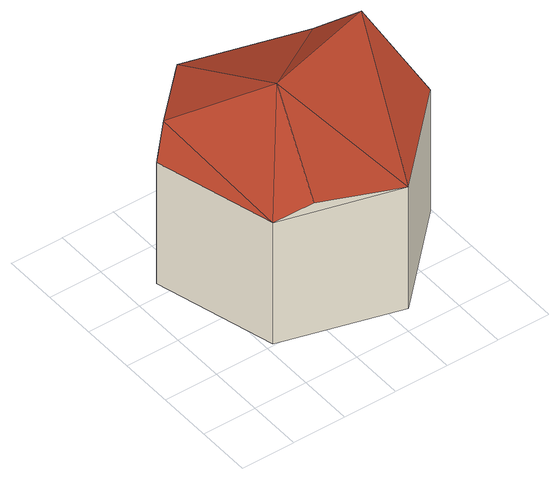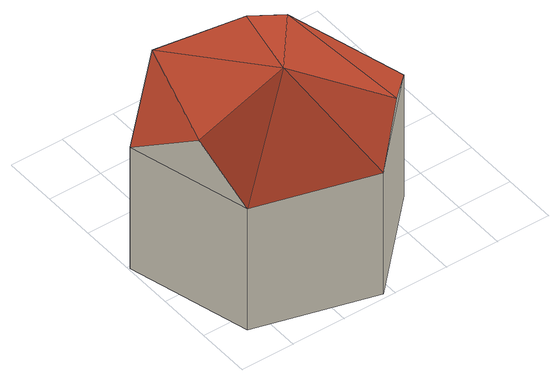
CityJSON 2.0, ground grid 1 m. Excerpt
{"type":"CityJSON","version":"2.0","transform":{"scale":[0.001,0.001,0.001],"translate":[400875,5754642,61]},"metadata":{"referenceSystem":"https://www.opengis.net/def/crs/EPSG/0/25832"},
"CityObjects":{
"building1":{"type":"Building","attributes":{"Gemeindeschluessel":"05515000","Geometrietyp2DReferenz":"3000","function":"31001_2700","roofType":"5000","measuredHeight":3.44},"geometry":[{"type":"Solid","lod":"2","boundaries":[[[[0,1,2,3]],[[4,5,1,0]],[[6,7,5,4]],[[8,9,7,6]],[[10,11,9,8]],[[3,2,11,10]],[[0,12,13]],[[0,13,14]],[[14,4,0]],[[3,10,15]],[[3,15,13]],[[13,12,3]],[[13,15,8]],[[13,8,6]],[[6,14,13]],[[3,12,0]],[[4,14,6]],[[8,15,10]],[[1,5,7,9,11,2]]]],"semantics":{"surfaces":[{"type":"WallSurface"},{"type":"RoofSurface"},{"type":"GroundSurface"}],"values":[[0,0,0,0,0,0,1,1,1,1,1,1,1,1,1,0,0,0,2]]}}]}
},
"vertices":[
[1133,1036,3293],[1133,1036,750],[3326,432,750],[3326,432,3293],[531,3259,3293],[531,3259,750],[2166,4902,3293],[2166,4902,750],[4370,4298,3293],[4370,4298,750],[4971,2043,3293],[4971,2043,750],[1794,854,3490],[2541,2802,4191],[1072,3803,3481],[4619,3365,4191]
]}
